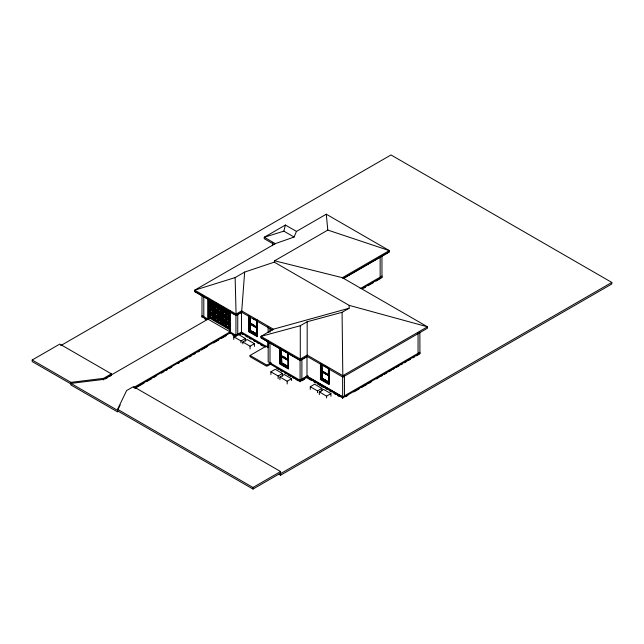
<?xml version="1.0" encoding="UTF-8"?>
<svg xmlns="http://www.w3.org/2000/svg" width="644" height="644" viewBox="0 0 644 644"><rect width="100%" height="100%" fill="white"/><g stroke="black" fill="none" stroke-linecap="round" stroke-linejoin="round"><path stroke-width="0.97" d="M307.18 321.75L307.18 356.51L300.281 360.495L260.949 337.786L260.949 336.369L300.281 325.735L307.18 321.75L342.069 312.316L349.129 308.235L349.161 305.369L274.296 262.14L244.664 272.074L235.132 277.58L194.713 290.162L194.713 291.579L236.115 315.479L241.629 312.292L244.664 272.074M210.097 311.463L210.033 312.058L210.258 311.543M226.253 311.487L226.648 311.624L226.229 311.68M226.133 311.414L226.511 311.841M226.567 323.32L226.648 322.724M274.296 262.14L274.618 260.788L327.804 230.085L389.29 250.588L389.29 252.005L343.244 278.594M212.375 302.913L212.085 302.108L210.508 301.191L210.218 301.666L212.375 302.913L212.431 300.732M215.048 304.451L213.18 302.736L212.89 303.211L215.048 304.451L215.048 302.857M212.375 318.675L210.508 316.961L210.218 314.248L210.218 317.436L212.375 318.675L212.375 315.496L212.085 317.878M217.72 305.997L215.853 304.282L215.563 304.749L217.72 305.997L217.777 303.815M215.048 320.221L213.18 318.506L212.89 315.793L212.89 318.981L215.048 320.221L215.048 317.033L214.758 319.416M220.393 307.542L218.525 305.828L218.236 306.294L220.393 307.542L220.449 305.361M217.72 321.767L215.853 320.052L215.563 317.331L215.563 320.519L217.72 321.767L217.72 318.579L215.563 317.331M223.066 309.08L221.198 307.365L220.908 307.84L223.066 309.08L223.066 307.494M220.393 323.312L218.525 321.589L218.236 318.877L218.236 322.064L220.393 323.312L220.393 320.124L220.103 322.507M223.581 309.386L223.871 308.911L225.738 310.625L223.581 309.386L223.581 307.792M223.066 324.85L223.122 321.694L220.908 320.422L220.908 323.61L223.066 324.85L223.122 321.694L223.122 324.624L221.085 323.449L220.908 320.422M228.411 312.171L226.543 310.456L226.253 310.923L228.411 312.171L228.411 310.577M225.738 326.395L225.794 323.24L223.581 321.968L223.581 325.148L225.738 326.395L225.794 323.24L225.794 326.17L223.758 324.987L223.581 321.968M228.411 327.941L228.467 324.777L226.253 323.505L226.253 326.693L228.411 327.941L228.467 324.777L228.467 327.716L226.43 326.532L226.253 323.505M274.457 244.567L264.257 238.683L264.257 237.258L283.859 231.148L285.421 225.038L296.457 231.413L326.275 214.202L389.29 250.588L342.375 277.677L274.618 260.788M212.351 308.154L210.499 306.447L210.218 303.735L210.218 306.922L212.351 308.154L212.351 304.966L212.069 307.357M212.351 313.411L210.499 311.704C210.652 304.564 208.439 314.031 212.351 313.411L212.351 310.223L212.069 312.606M215.007 309.684L215.064 306.528L212.866 305.264L212.866 308.452L215.007 309.684L215.064 306.528L215.064 309.458L213.043 308.291L212.866 305.264M215.007 314.94L215.064 311.785L212.866 310.521L212.866 313.709L215.007 314.94L215.064 311.785L215.064 314.715L213.043 313.548L212.866 310.521M217.664 311.221L217.72 308.065L215.523 306.802L215.523 309.981L217.664 311.221L217.72 308.065L217.72 310.996L215.692 309.82L215.523 306.802M217.664 316.478L217.72 313.314L215.523 312.05L215.523 315.238L217.664 316.478L217.72 313.314L217.72 316.252L215.692 315.077L215.523 312.05M220.312 312.751L218.461 311.044L218.179 308.331L218.179 311.519L220.312 312.751L220.312 309.563L220.031 311.954M220.312 318.007L218.461 316.301L218.179 313.588L218.179 316.776L220.312 318.007L220.312 314.819L220.031 317.202M222.969 314.28L221.117 312.573L220.828 309.861L220.828 313.048L222.969 314.28L222.969 311.1L220.828 309.861M222.969 319.537L221.117 317.83L220.828 315.117L220.828 318.305L222.969 319.537L222.969 316.357L220.828 315.117M225.625 315.818L223.766 314.111L223.484 311.398L223.484 314.578L225.625 315.818L225.625 312.63L225.336 315.013M225.625 321.074L223.766 319.368L223.484 316.647L223.484 319.835L225.625 321.074L225.625 317.886L225.336 320.269M228.274 317.347L228.338 314.192L226.141 312.928L226.141 316.115L228.274 317.347L228.338 314.192L228.338 317.122L226.31 315.954L226.141 312.928M228.274 322.604L228.338 319.448L226.141 318.184L226.141 321.372L228.274 322.604L228.338 319.448L228.338 322.378L226.31 321.211L226.141 318.184M210.499 306.447L210.218 306.922M210.499 311.704L210.161 312.203M213.043 305.361L212.866 308.452M213.043 310.617L212.866 313.709M218.461 311.044L218.179 311.519M218.461 316.301L218.179 316.776M221.117 312.573L220.828 313.048M221.117 317.83L220.828 318.305M223.766 314.111L223.484 314.578M223.766 319.368L223.484 319.835M210.508 316.961L210.218 317.436M213.18 318.506L212.89 318.981M215.853 320.052L215.563 320.519M218.525 321.589L218.236 322.064M221.085 320.519L220.908 323.61M229.216 311.994L228.934 312.469L230.367 313.298M349.129 308.235L273.37 329.197L241.629 310.875L236.115 314.063L194.713 290.162L275.302 243.633L294.083 237.048L296.457 231.413M70.921 383.929L32.2 361.574L32.2 360.004L70.921 382.359L70.921 384.975L117.602 411.927L117.602 409.31L126.602 390.578L133.477 386.609L280.599 471.553L280.599 473.115L253.003 489.054L117.602 410.88M120.17 405.004L117.602 410.357L70.921 383.405L103.603 379.397L209.807 318.088M222.687 313.483L223.025 311.124M222.687 318.74L223.025 316.381M217.431 320.962L217.777 318.611M215.523 309.981L215.804 309.514L217.374 310.416M215.523 315.238L215.804 314.771L217.374 315.673M226.141 316.115L226.422 315.641L227.992 316.55M228.789 317.645L228.789 314.457L228.789 317.645L230.222 318.466M226.141 321.372L226.422 320.897L227.992 321.799M228.789 322.902L228.789 319.714L228.789 322.902L230.222 323.723M223.581 325.148L223.871 324.681L225.448 325.59M226.253 326.693L226.543 326.226L228.129 327.136M228.934 328.239L228.934 325.051L228.934 328.239L230.367 329.068M32.2 360.004L59.803 344.073L111.388 373.858L111.388 375.428L109.657 376.426M60.673 345.659L390.997 154.946L611.8 282.426L611.8 283.996L280.599 475.208L278.86 474.201M285.421 225.038L264.257 237.258L275.302 243.633M70.921 382.359L103.603 378.35L111.388 373.858M209.775 299.396L209.775 318.305L208.165 319.239L208.165 298.341M105.334 378.922L107.926 377.424M226.342 326.983L226.052 323.368M133.558 387.608L230.077 331.885M134.346 388.195L230.077 332.932L235.937 336.313M135.296 388.171L143.99 383.148M146.599 381.642L151.815 378.632M153.554 377.626L156.162 376.12M161.386 373.109L163.995 371.604M165.733 370.598L167.472 369.6M169.211 368.593L171.819 367.088M177.905 363.57L179.644 362.572M181.383 361.566L183.991 360.06M185.73 359.054L187.468 358.048M189.207 357.05L191.815 355.544M193.554 354.538L195.293 353.532M197.901 352.027L199.64 351.02M201.379 350.022L207.465 346.504M213.55 342.994L218.767 339.976M221.375 338.47L226.591 335.46M249.188 316.276L249.526 323.521M249.88 316.59L250.218 323.087M241.709 331.934L235.937 335.266L201.991 315.673M233.764 339.517L233.764 336.796L238.111 334.284L245.356 338.47L245.356 341.183M237.515 335.403L241.46 333.125L265.537 347.036M239.882 334.558L241.46 333.648L241.484 311.551M256.956 320.14L256.956 336.031L248.922 331.394L250.58 330.404M343.059 278.546L389.024 252.005M233.764 336.796L241.009 340.974L245.356 338.47M242.82 343.832L242.82 342.02L247.167 339.517L254.412 343.695L254.412 346.416M257.222 334.236L250.242 330.597L250.242 323.908M273.37 329.197L260.949 336.369L300.281 359.078L307.18 355.094L342.833 375.677L427.471 326.806L427.471 328.231L342.833 377.094L307.18 356.43L300.281 360.415L261.07 337.778M242.82 342.02L250.065 346.206L254.412 343.695M360.149 288.665L381.989 276.091M362.009 288.665L381.989 277.137M363.747 288.19L365.486 287.184M368.086 285.678L373.303 282.668M375.903 281.17L381.119 278.16M265.98 365.905L250.065 356.712L250.065 355.456L266.318 346.078M267.775 347.68L268.121 341.433M280.382 348.629L280.744 363.385L287.973 367.555M281.074 348.943L281.074 355.633L281.42 349.7M288.053 352.574L288.053 359.272M250.065 355.456L266.817 365.132L271.092 362.661M267.671 365.889L271.092 363.916M281.436 362.95L288.077 366.782L288.077 360.093L281.436 356.261L281.782 362.757M280.744 363.385L281.082 355.754M270.891 374.542L270.891 371.821L275.238 369.31L282.483 373.496L282.483 376.217M270.891 371.821L278.136 376.007L282.483 373.496M279.947 379.767L279.947 377.054L284.294 374.542L291.539 378.72L291.539 380.532M279.947 377.054L287.192 381.232L291.539 378.72M268.178 340.813L268.178 361.815L300.088 380.274L307.937 375.71M300.088 380.274L306.995 376.289L342.64 396.873L419.92 352.26L419.864 332.167M301.819 380.846L304.403 379.356M321.09 364.166L321.437 371.411M321.791 364.48L322.129 370.976M323.449 365.438L328.77 368.11M321.09 371.604L329.462 376.048L322.153 371.797L322.153 378.487L325.808 380.21M321.437 363.973L321.799 378.728M321.791 371.169L328.77 374.808M310.279 389.443L310.279 386.722L314.626 384.21L321.871 388.396L321.871 390.208M322.153 378.487L329.132 382.125M310.279 386.722L317.524 390.908L321.871 388.396M319.335 394.667L319.335 391.946L323.682 389.443L330.927 393.621L330.927 396.342M319.263 392.623L321.002 391.616M319.335 391.946L326.58 396.132L330.927 393.621M419.92 353.306L342.64 397.92L306.995 377.336L300.088 381.32L269.852 363.86M346.118 396.438L347.849 395.432M353.926 391.922L359.143 388.92M361.743 387.414L366.951 384.404M368.69 383.405L371.298 381.9M376.507 378.889L379.107 377.384M380.846 376.386L382.584 375.38M384.323 374.381L386.923 372.876M388.662 371.87L391.27 370.372M393.001 369.366L394.74 368.36M396.479 367.362L399.079 365.856M400.818 364.858L402.556 363.852M404.295 362.846L406.895 361.348M408.634 360.342L410.373 359.344M412.973 357.839L414.712 356.832M416.451 355.834L419.92 353.822L419.92 352.26M117.602 409.31L253.003 487.484L280.599 471.553M611.8 282.426L280.599 473.638L280.599 475.208M349.161 305.369L427.471 326.806L342.375 277.677M283.859 231.148L294.083 237.048M253.374 318.41L255.032 319.368M253.205 318.506L254.863 319.464M272.613 330.122L241.572 312.203L236.131 315.343L194.955 291.571M251.957 324.061L254.364 325.453M251.885 324.045L254.372 325.478M256.69 327.015L250.049 323.183L250.049 317.444M249.88 323.28L256.521 327.112L256.521 320.422M251.901 324.866L257.56 328.158M249.188 323.715L257.214 328.351L257.214 319.988M210.395 301.505L212.431 302.68M213.067 303.05L215.104 304.226M217.777 305.771L215.74 304.588L215.74 302.64M218.413 306.133L220.449 307.317M221.085 307.679L223.122 308.854M225.794 310.4L223.758 309.225L223.758 307.269M226.43 310.762L228.467 311.946M230.463 313.097L229.103 312.308L229.103 310.352M209.614 302.334L229.989 314.103M210.218 303.735L212.415 304.998M218.179 308.331L220.377 309.595M223.484 311.398L225.682 312.662M228.789 314.457L230.311 315.335M210.499 304.532L212.069 305.441M213.156 306.069L214.726 306.971M217.374 308.508L215.804 307.599L215.692 306.89M218.461 309.128L220.031 310.038M221.117 310.666L222.687 311.567M223.766 312.195L225.336 313.105M227.992 314.634L226.422 313.733L226.31 313.024M213.156 307.977L214.726 308.887M323.787 371.934L326.275 373.367M212.415 307.929L210.387 306.761L210.387 303.831M220.377 312.525L218.348 311.358L218.348 308.428M223.025 314.055L221.005 312.887L221.005 309.957M225.682 315.592L223.653 314.417L223.653 311.487M230.311 318.265L228.966 317.484L228.966 314.554M324.809 373.134L326.468 374.092M252.247 331.362L256.393 333.753M209.614 307.591L229.844 319.303M250.693 331.298L257.117 335.009M281.911 349.418L286.886 352.292M257.576 335.669L249.55 331.032L249.55 323.602M210.218 308.991L212.415 310.255M218.179 313.588L220.377 314.852M223.484 316.647L225.682 317.911M228.789 319.714L230.311 320.591M210.499 309.788L212.069 310.698M213.156 311.326L214.726 312.227M217.374 313.765L215.804 312.855L215.692 312.147M218.461 314.385L220.031 315.294M221.117 315.922L222.687 316.824M223.766 317.452L225.336 318.361M227.992 319.891L226.422 318.981L226.31 318.273M213.156 313.234L214.726 314.143M212.415 313.185L210.387 312.018L210.387 309.08M220.377 317.782L218.348 316.615L218.348 313.676M223.025 319.311L221.005 318.144L221.005 315.214M225.682 320.849L223.653 319.674L223.653 316.743M230.311 323.521L228.966 322.741L228.966 319.81M223.653 320.237L225.328 321.203M209.614 312.847L229.989 324.648M241.46 332.079L268.121 347.478M210.218 314.248L212.431 315.52M212.89 315.793L215.104 317.065M218.236 318.877L220.449 320.149M228.934 325.051L230.463 325.928M283.078 356.398L285.566 357.831M323.401 379.654L325.011 380.58M326.613 381.506L329.02 382.898M281.074 355.633L287.715 359.465M321.453 378.922L329.487 383.558M210.508 315.053L212.085 315.963M213.18 316.598L214.758 317.508M215.853 318.136L217.431 319.054M218.525 319.682L220.103 320.591M221.198 321.227L222.776 322.137M225.448 323.682L223.871 322.765L223.758 322.056M228.129 325.22L226.543 324.31L226.43 323.602M281.525 356.333L287.949 360.044M241.46 333.648L243.174 334.647M245.758 336.136L247.481 337.126M249.196 338.116L250.918 339.114M253.494 340.604L255.217 341.594M256.94 342.592L258.663 343.582M260.377 344.572L262.961 346.061M280.382 356.068L288.415 360.704M221.198 323.135L222.776 324.053M212.431 318.45L210.395 317.275L210.395 314.344M215.104 319.996L213.067 318.82L213.067 315.882M217.777 321.541L215.74 320.358L215.74 317.428M220.449 323.079L218.413 321.903L218.413 318.973M230.463 328.859L229.103 328.078L229.103 325.148M221.214 324.085L222.904 325.059M210.363 318.007L209.614 318.104L229.989 329.873M213.373 319.746L214.879 320.615M216.762 321.702L218.453 322.676M224.651 326.258L226.342 327.233M226.632 327.402L229.618 329.124M306.995 376.257L342.64 396.841M201.991 316.719L207.135 319.69M283.441 363.715L285.928 365.148M288.246 366.686L281.613 362.854L281.613 356.164M204.607 318.748L206.346 319.754M232.452 334.824L234.199 335.83M307.864 378.366L311.342 380.371M313.95 381.876L315.689 382.882M317.428 383.888L323.513 387.398M325.252 388.404L326.991 389.403M329.599 390.916L331.338 391.914M333.946 393.42L335.685 394.426M337.424 395.432L339.163 396.438M281.887 363.651L283.489 364.576M285.099 365.51L288.311 367.362M276.759 368.376L278.49 369.374M280.221 370.372L281.943 371.371M284.535 372.868L286.266 373.866M287.997 374.856L290.589 376.354M292.312 377.352L294.042 378.35M295.773 379.348L298.365 380.846M326.275 214.202L327.804 230.085M226.302 310.263L226.358 310.939L226.253 309.329M235.132 277.58L236.115 315.479M342.069 312.316L342.833 377.094M418.053 332.94L418.053 353.306M381.956 255.539L381.989 277.653M380.145 256.586L380.145 277.113M344.451 375.436L344.451 395.794M342.64 376.756L342.64 398.443M329.237 368.811L329.237 384.557L320.454 379.485L320.454 363.739M329.124 368.803L329.124 376.241M328.963 375.533L328.963 382.222L322.322 378.39L322.322 371.701M328.867 369.02L328.867 383.921L320.833 379.284L320.833 363.393M328.786 375.629L328.786 382.319M328.601 368.215L328.601 374.905L321.96 371.073L321.96 364.383M328.424 368.312L328.424 375.001M326.58 396.132L326.58 397.944M322.491 371.604L322.491 378.294M317.524 390.908L317.524 392.719M306.995 356.84L306.995 377.859M301.899 358.805L301.899 379.195M300.281 325.735L300.281 360.495M300.088 360.165L300.088 381.844M288.528 353.274L288.528 369.02L279.746 363.949L279.746 348.203M288.15 352.485L288.15 368.384L280.116 363.747L280.116 347.849M287.884 352.671L287.884 359.368L281.251 355.536L281.251 349.797M287.192 381.232L287.192 383.953M278.136 376.007L278.136 378.72M272.46 242.732L272.46 245.742M269.933 328.376L269.933 332.376M269.989 342.785L269.989 362.862M268.121 326.419L268.121 332.425M266.817 365.132L266.817 366.388M257.334 320.921L257.334 336.667L248.552 331.596L248.552 315.85M257.053 327.643L257.053 334.333L250.411 330.501L250.411 323.811M253.003 487.484L253.003 489.054M250.065 346.206L250.065 348.927M248.922 315.504L248.922 331.394M241.009 340.974L241.009 342.793M237.749 313.709L237.749 334.22M235.937 314.763L235.937 336.836M230.069 310.98L230.077 333.455M229.892 310.883L229.892 331.781M228.934 310.875L228.934 312.469M226.342 322.588L226.342 327.313M226.221 312.952L226.221 315.785M226.221 318.208L226.221 321.984M225.939 313.733L225.939 315.624M225.939 318.047L225.939 320.881M220.908 306.246L220.908 307.84M218.236 304.701L218.236 306.294M215.563 303.163L215.563 304.749M215.346 303.3L215.346 305.192M215.305 306.649L215.305 310.424M215.305 310.963L215.305 315.681M215.346 316.236L215.346 320.02M212.89 301.617L212.89 303.211M210.218 300.072L210.218 301.666M207.996 298.236L207.996 319.134M203.802 296.216L203.802 316.719M201.991 295.202L201.991 317.242M103.603 378.35L103.603 379.92"/></g></svg>
